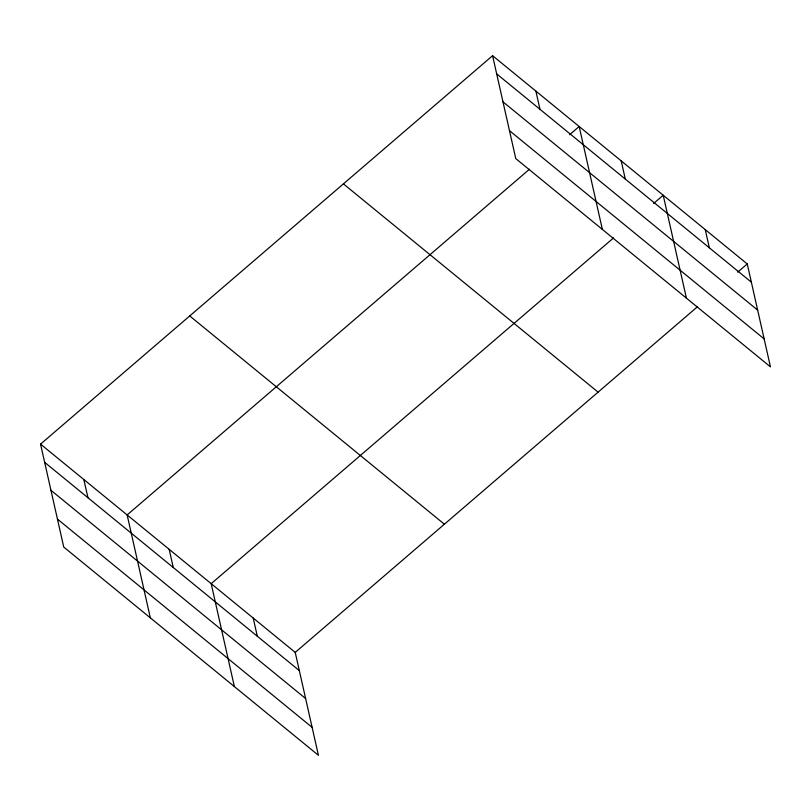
<?xml version="1.0" encoding="UTF-8"?>
<svg xmlns="http://www.w3.org/2000/svg" width="811" height="811" viewBox="0 0 811 811"><rect width="100%" height="100%" fill="white"/><g stroke="black" fill="none" stroke-linecap="round" stroke-linejoin="round"><path stroke-width="1.22" d="M40.55 444.134L295.224 652.399L318.419 755.305L63.745 547.04L40.55 444.134L492.581 55.695L747.255 263.96L770.45 366.866L515.776 158.601L492.581 55.695M529.451 169.235L127.145 514.944L150.329 617.85M569.606 134.717L579.176 126.506L602.36 229.412M613.491 237.958L211.184 583.677L234.379 686.582M653.656 203.449L663.216 195.228L686.41 298.134M295.224 652.399L697.531 306.69M737.696 272.172L747.255 263.96M496.687 73.902L751.361 282.167M502.982 101.851L757.656 310.116M509.47 130.652L764.155 338.917M343.408 183.874L598.092 392.149M189.723 315.945L444.398 524.22M44.656 462.341L299.33 670.606M50.951 490.29L305.635 698.555M57.439 519.091L312.123 727.355M705.235 229.594L709.341 247.801M621.196 160.872L625.291 179.079M535.878 91.096L539.974 109.303M253.204 618.033L257.31 636.24M169.164 549.311L173.27 567.518M83.847 479.544L87.953 497.741"/></g></svg>
